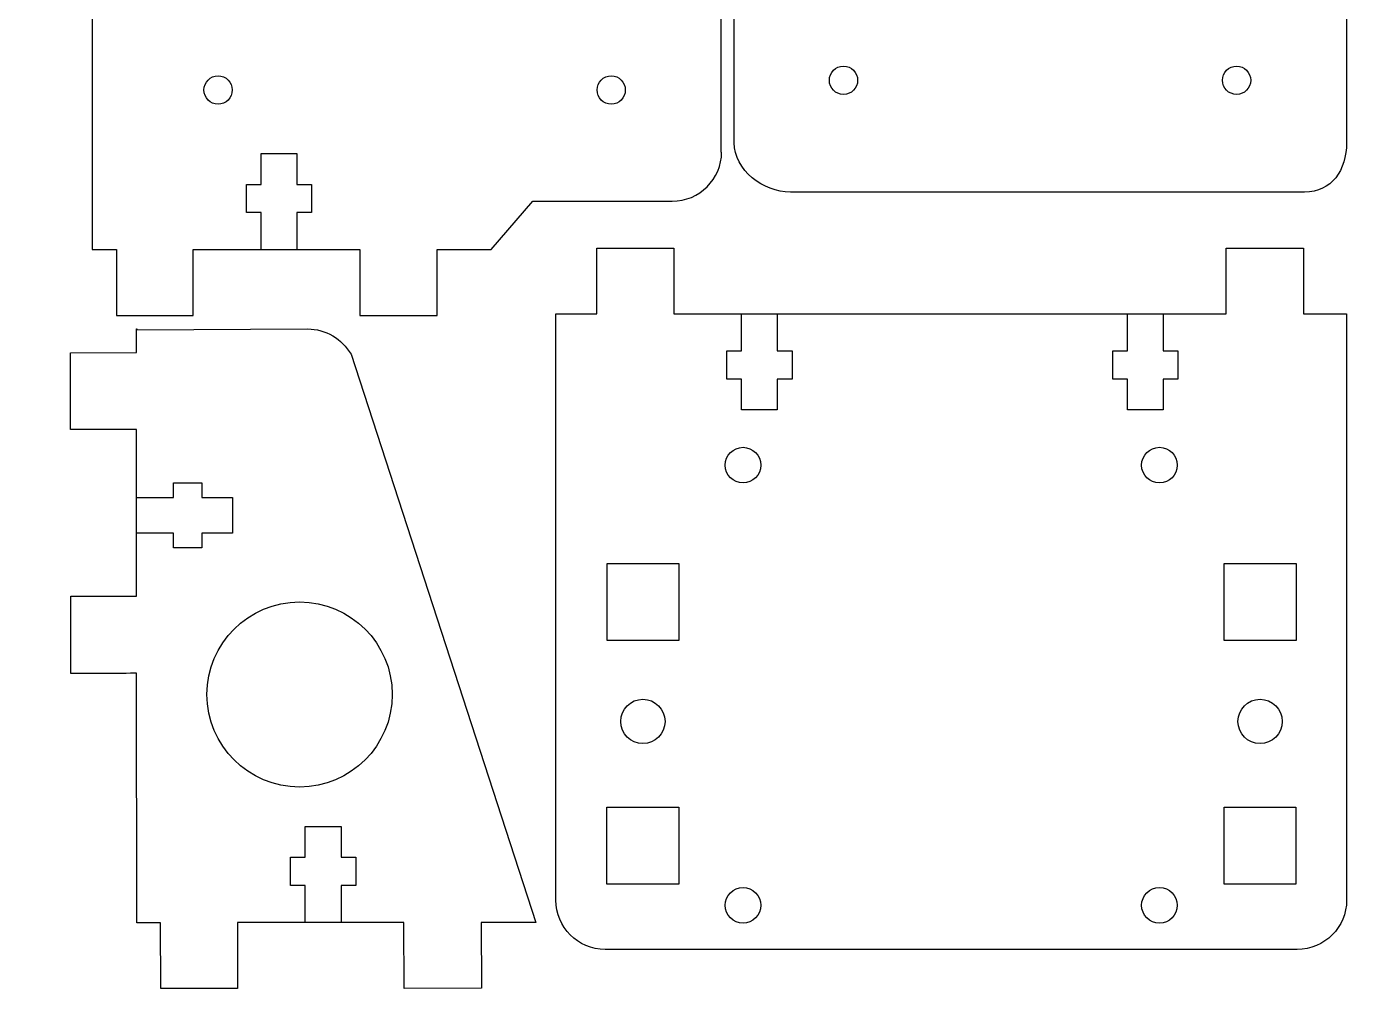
# Model space of a CAD drawing. Header units: inches. Extents: x -26 to 254, y 80 to 251.
# Drawn here: x 28.2 to 135.7, y 87.2 to 165.5 of the extents above; entities that cross this region are included whole.
import ezdxf

# ---------------------------------------------------------------- set-up
doc = ezdxf.new("R2010")
doc.units = ezdxf.units.IN
doc.header["$MEASUREMENT"] = 0
doc.layers.add('LAYER_1_0_0_0', color=7, linetype='Continuous')

# ---------------------------------------------------------------- blocks, each defined once
blk = doc.blocks.new('block 44')
at = {"layer": 'LAYER_1_0_0_0', "color": 1, "lineweight": 25}
blk.add_lwpolyline([(125.69, 115.53), (125.69, 121.82), (131.54, 121.82), (131.54, 115.53), (125.69, 115.53)], dxfattribs=at)
blk = doc.blocks.new('block 43')
at = {"layer": 'LAYER_1_0_0_0'}
blk.add_blockref('block 44', (0, 0), dxfattribs=at)
blk = doc.blocks.new('block 46')
at = {"layer": 'LAYER_1_0_0_0', "color": 1, "lineweight": 25}
blk.add_lwpolyline([(125.68, 95.72), (125.68, 101.98), (131.53, 101.98), (131.53, 95.72), (125.68, 95.72)], dxfattribs=at)
blk = doc.blocks.new('block 45')
at = {"layer": 'LAYER_1_0_0_0'}
blk.add_blockref('block 46', (0, 0), dxfattribs=at)
blk = doc.blocks.new('block 48')
at = {"layer": 'LAYER_1_0_0_0', "color": 1, "lineweight": 25}
blk.add_open_spline([(128.61, 107.16), (129.6, 107.16), (130.41, 107.96), (130.41, 108.96), (130.41, 109.95), (129.6, 110.76), (128.61, 110.76), (127.61, 110.76), (126.81, 109.95), (126.81, 108.96), (126.81, 107.96), (127.61, 107.16), (128.61, 107.16)], degree=3, knots=[0, 0, 0, 0, 1, 1, 1, 2, 2, 2, 3, 3, 3, 4, 4, 4, 4], dxfattribs=at)
blk = doc.blocks.new('block 47')
at = {"layer": 'LAYER_1_0_0_0'}
blk.add_blockref('block 48', (0, 0), dxfattribs=at)
blk = doc.blocks.new('block 50')
at = {"layer": 'LAYER_1_0_0_0', "color": 1, "lineweight": 25}
blk.add_lwpolyline([(75.45, 115.53), (75.45, 121.82), (81.3, 121.82), (81.3, 115.53), (75.45, 115.53)], dxfattribs=at)
blk = doc.blocks.new('block 49')
at = {"layer": 'LAYER_1_0_0_0'}
blk.add_blockref('block 50', (0, 0), dxfattribs=at)
blk = doc.blocks.new('block 52')
at = {"layer": 'LAYER_1_0_0_0', "color": 1, "lineweight": 25}
blk.add_lwpolyline([(75.44, 95.72), (75.44, 101.98), (81.29, 101.98), (81.29, 95.72), (75.44, 95.72)], dxfattribs=at)
blk = doc.blocks.new('block 51')
at = {"layer": 'LAYER_1_0_0_0'}
blk.add_blockref('block 52', (0, 0), dxfattribs=at)
blk = doc.blocks.new('block 54')
at = {"layer": 'LAYER_1_0_0_0', "color": 1, "lineweight": 25}
blk.add_open_spline([(78.37, 107.16), (79.36, 107.16), (80.17, 107.96), (80.17, 108.96), (80.17, 109.95), (79.36, 110.76), (78.37, 110.76), (77.37, 110.76), (76.57, 109.95), (76.57, 108.96), (76.57, 107.96), (77.37, 107.16), (78.37, 107.16)], degree=3, knots=[0, 0, 0, 0, 1, 1, 1, 2, 2, 2, 3, 3, 3, 4, 4, 4, 4], dxfattribs=at)
blk = doc.blocks.new('block 53')
at = {"layer": 'LAYER_1_0_0_0'}
blk.add_blockref('block 54', (0, 0), dxfattribs=at)
blk = doc.blocks.new('block 56')
at = {"layer": 'LAYER_1_0_0_0', "color": 1, "lineweight": 25}
blk.add_open_spline([(86.52, 92.54), (87.32, 92.54), (87.97, 93.19), (87.97, 93.99), (87.97, 94.79), (87.32, 95.44), (86.52, 95.44), (85.72, 95.44), (85.07, 94.79), (85.07, 93.99), (85.07, 93.19), (85.72, 92.54), (86.52, 92.54)], degree=3, knots=[0, 0, 0, 0, 1, 1, 1, 2, 2, 2, 3, 3, 3, 4, 4, 4, 4], dxfattribs=at)
blk = doc.blocks.new('block 55')
at = {"layer": 'LAYER_1_0_0_0'}
blk.add_blockref('block 56', (0, 0), dxfattribs=at)
blk = doc.blocks.new('block 58')
at = {"layer": 'LAYER_1_0_0_0', "color": 1, "lineweight": 25}
blk.add_open_spline([(120.42, 92.54), (121.22, 92.54), (121.87, 93.19), (121.87, 93.99), (121.87, 94.79), (121.22, 95.44), (120.42, 95.44), (119.61, 95.44), (118.97, 94.79), (118.97, 93.99), (118.97, 93.19), (119.61, 92.54), (120.42, 92.54)], degree=3, knots=[0, 0, 0, 0, 1, 1, 1, 2, 2, 2, 3, 3, 3, 4, 4, 4, 4], dxfattribs=at)
blk = doc.blocks.new('block 57')
at = {"layer": 'LAYER_1_0_0_0'}
blk.add_blockref('block 58', (0, 0), dxfattribs=at)
blk = doc.blocks.new('block 61')
at = {"layer": 'LAYER_1_0_0_0', "color": 1, "lineweight": 25}
blk.add_open_spline([(86.52, 128.36), (87.32, 128.36), (87.97, 129.01), (87.97, 129.81), (87.97, 130.61), (87.32, 131.26), (86.52, 131.26), (85.72, 131.26), (85.07, 130.61), (85.07, 129.81), (85.07, 129.01), (85.72, 128.36), (86.52, 128.36)], degree=3, knots=[0, 0, 0, 0, 1, 1, 1, 2, 2, 2, 3, 3, 3, 4, 4, 4, 4], dxfattribs=at)
blk = doc.blocks.new('block 60')
at = {"layer": 'LAYER_1_0_0_0'}
blk.add_blockref('block 61', (0, 0), dxfattribs=at)
blk = doc.blocks.new('block 63')
at = {"layer": 'LAYER_1_0_0_0', "color": 1, "lineweight": 25}
blk.add_open_spline([(120.42, 128.36), (121.22, 128.36), (121.87, 129.01), (121.87, 129.81), (121.87, 130.61), (121.22, 131.26), (120.42, 131.26), (119.62, 131.26), (118.97, 130.61), (118.97, 129.81), (118.97, 129.01), (119.62, 128.36), (120.42, 128.36)], degree=3, knots=[0, 0, 0, 0, 1, 1, 1, 2, 2, 2, 3, 3, 3, 4, 4, 4, 4], dxfattribs=at)
blk = doc.blocks.new('block 62')
at = {"layer": 'LAYER_1_0_0_0'}
blk.add_blockref('block 63', (0, 0), dxfattribs=at)
blk = doc.blocks.new('block 59')
at = {"layer": 'LAYER_1_0_0_0'}
for name in ['block 60', 'block 62']:
    blk.add_blockref(name, (0, 0), dxfattribs=at)
blk = doc.blocks.new('block 66')
at = {"layer": 'LAYER_1_0_0_0', "color": 1, "lineweight": 25}
blk.add_open_spline([(57.96, 111.15), (57.96, 115.31), (54.58, 118.68), (50.42, 118.68), (46.26, 118.68), (42.88, 115.31), (42.88, 111.15), (42.88, 106.98), (46.26, 103.61), (50.42, 103.61), (54.58, 103.61), (57.96, 106.98), (57.96, 111.15), (57.96, 111.15), (57.96, 111.15), (57.96, 111.15)], degree=3, knots=[0, 0, 0, 0, 1, 1, 1, 2, 2, 2, 3, 3, 3, 4, 4, 4, 5, 5, 5, 5], dxfattribs=at)
blk = doc.blocks.new('block 65')
at = {"layer": 'LAYER_1_0_0_0'}
blk.add_blockref('block 66', (0, 0), dxfattribs=at)
blk = doc.blocks.new('block 64')
at = {"layer": 'LAYER_1_0_0_0'}
blk.add_blockref('block 65', (0, 0), dxfattribs=at)
blk = doc.blocks.new('block 68')
at = {"layer": 'LAYER_1_0_0_0', "color": 7, "lineweight": 25}
blk.add_open_spline([(37.15, 132.71), (37.15, 132.71), (37.15, 119.16), (37.15, 119.16), (37.15, 119.16), (31.79, 119.15), (31.79, 119.15), (31.79, 119.15), (31.79, 112.86), (31.79, 112.86), (31.8, 112.86), (37.15, 112.87), (37.15, 112.87), (37.15, 112.87), (37.17, 92.57), (37.17, 92.57), (37.17, 92.57), (39.11, 92.57), (39.11, 92.57), (39.11, 92.57), (39.12, 87.21), (39.12, 87.21), (39.12, 87.21), (45.37, 87.22), (45.37, 87.22), (45.37, 87.22), (45.37, 92.58), (45.37, 92.58), (45.37, 92.58), (45.37, 92.59), (45.37, 92.59), (45.37, 92.59), (58.92, 92.59), (58.92, 92.59), (58.92, 92.59), (58.93, 87.23), (58.93, 87.23), (58.93, 87.23), (65.22, 87.24), (65.22, 87.24), (65.22, 87.24), (65.21, 92.6), (65.21, 92.6), (65.21, 92.6), (69.65, 92.59), (69.65, 92.59), (69.65, 92.59), (54.61, 138.83), (54.61, 138.83), (53.88, 140.1), (52.54, 140.89), (51.08, 140.89), (51.08, 140.89), (37.16, 140.83), (37.16, 140.83), (37.16, 140.83), (37.16, 140.89), (37.16, 140.89), (37.16, 140.89), (37.15, 140.89), (37.15, 140.89), (37.15, 140.89), (37.15, 138.97), (37.15, 138.97), (37.15, 138.97), (31.77, 138.96), (31.77, 138.96), (31.77, 138.96), (31.77, 132.71), (31.77, 132.71), (31.77, 132.71), (37.15, 132.71), (37.15, 132.71)], degree=3, knots=[0, 0, 0, 0, 1, 1, 1, 2, 2, 2, 3, 3, 3, 4, 4, 4, 5, 5, 5, 6, 6, 6, 7, 7, 7, 8, 8, 8, 9, 9, 9, 10, 10, 10, 11, 11, 11, 12, 12, 12, 13, 13, 13, 14, 14, 14, 15, 15, 15, 16, 16, 16, 17, 17, 17, 18, 18, 18, 19, 19, 19, 20, 20, 20, 21, 21, 21, 22, 22, 22, 23, 23, 23, 24, 24, 24, 24], dxfattribs=at)
blk = doc.blocks.new('block 67')
at = {"layer": 'LAYER_1_0_0_0'}
blk.add_blockref('block 68', (0, 0), dxfattribs=at)
blk = doc.blocks.new('block 71')
at = {"layer": 'LAYER_1_0_0_0', "color": 1, "lineweight": 25}
blk.add_open_spline([(44.94, 160.34), (44.94, 160.97), (44.43, 161.49), (43.79, 161.49), (43.16, 161.49), (42.64, 160.97), (42.64, 160.34), (42.64, 159.7), (43.16, 159.19), (43.79, 159.19), (44.43, 159.19), (44.94, 159.7), (44.94, 160.34), (44.94, 160.34), (44.94, 160.34), (44.94, 160.34)], degree=3, knots=[0, 0, 0, 0, 1, 1, 1, 2, 2, 2, 3, 3, 3, 4, 4, 4, 5, 5, 5, 5], dxfattribs=at)
blk = doc.blocks.new('block 72')
at = {"layer": 'LAYER_1_0_0_0', "color": 1, "lineweight": 25}
blk.add_open_spline([(76.94, 160.34), (76.94, 160.97), (76.43, 161.49), (75.79, 161.49), (75.16, 161.49), (74.64, 160.97), (74.64, 160.34), (74.64, 159.7), (75.16, 159.19), (75.79, 159.19), (76.43, 159.19), (76.94, 159.7), (76.94, 160.34), (76.94, 160.34), (76.94, 160.34), (76.94, 160.34)], degree=3, knots=[0, 0, 0, 0, 1, 1, 1, 2, 2, 2, 3, 3, 3, 4, 4, 4, 5, 5, 5, 5], dxfattribs=at)
blk = doc.blocks.new('block 78')
at = {"layer": 'LAYER_1_0_0_0', "color": 1, "lineweight": 25}
blk.add_open_spline([(127.85, 161.13), (127.85, 161.76), (127.33, 162.28), (126.7, 162.28), (126.06, 162.28), (125.55, 161.76), (125.55, 161.13), (125.55, 160.49), (126.06, 159.98), (126.7, 159.98), (127.33, 159.98), (127.85, 160.49), (127.85, 161.13), (127.85, 161.13), (127.85, 161.13), (127.85, 161.13)], degree=3, knots=[0, 0, 0, 0, 1, 1, 1, 2, 2, 2, 3, 3, 3, 4, 4, 4, 5, 5, 5, 5], dxfattribs=at)
blk = doc.blocks.new('block 79')
at = {"layer": 'LAYER_1_0_0_0', "color": 1, "lineweight": 25}
blk.add_open_spline([(95.85, 161.13), (95.85, 161.76), (95.34, 162.28), (94.7, 162.28), (94.06, 162.28), (93.55, 161.76), (93.55, 161.13), (93.55, 160.49), (94.06, 159.98), (94.7, 159.98), (95.34, 159.98), (95.85, 160.49), (95.85, 161.13), (95.85, 161.13), (95.85, 161.13), (95.85, 161.13)], degree=3, knots=[0, 0, 0, 0, 1, 1, 1, 2, 2, 2, 3, 3, 3, 4, 4, 4, 5, 5, 5, 5], dxfattribs=at)
blk = doc.blocks.new('block 88')
at = {"layer": 'LAYER_1_0_0_0', "color": 7, "lineweight": 25}
blk.add_open_spline([(90.38, 152.02), (90.38, 152.02), (132.23, 152.02), (132.23, 152.02), (134.44, 152.02), (135.65, 153.83), (135.65, 156.05), (135.65, 156.05), (135.65, 195.33), (135.65, 195.33), (135.65, 197.56), (133.86, 199.36), (131.65, 199.36), (131.65, 199.36), (89.8, 199.36), (89.8, 199.36), (87.59, 199.36), (85.8, 197.56), (85.8, 195.33), (85.8, 195.33), (85.8, 156.05), (85.8, 156.05), (85.8, 153.83), (88.17, 152.02), (90.38, 152.02)], degree=3, knots=[0, 0, 0, 0, 1, 1, 1, 2, 2, 2, 3, 3, 3, 4, 4, 4, 5, 5, 5, 6, 6, 6, 7, 7, 7, 8, 8, 8, 8], dxfattribs=at)
blk = doc.blocks.new('block 93')
at = {"layer": 'LAYER_1_0_0_0', "color": 7, "lineweight": 25}
blk.add_open_spline([(80.88, 142.12), (80.88, 142.12), (80.88, 147.48), (80.88, 147.48), (80.88, 147.48), (74.62, 147.48), (74.62, 147.48), (74.62, 147.48), (74.62, 142.12), (74.62, 142.12), (74.62, 142.12), (71.28, 142.12), (71.28, 142.12), (71.28, 142.12), (71.28, 94.42), (71.28, 94.42), (71.28, 92.2), (73.08, 90.4), (75.3, 90.4), (75.3, 90.4), (131.64, 90.4), (131.64, 90.4), (133.86, 90.4), (135.66, 92.2), (135.66, 94.42), (135.66, 94.42), (135.66, 142.12), (135.66, 142.12), (135.66, 142.12), (132.15, 142.12), (132.15, 142.12), (132.15, 142.12), (132.15, 147.47), (132.15, 147.47), (132.15, 147.47), (125.85, 147.47), (125.85, 147.47), (125.85, 147.48), (125.85, 142.12), (125.85, 142.12), (125.85, 142.12), (80.88, 142.12), (80.88, 142.12)], degree=3, knots=[0, 0, 0, 0, 1, 1, 1, 2, 2, 2, 3, 3, 3, 4, 4, 4, 5, 5, 5, 6, 6, 6, 7, 7, 7, 8, 8, 8, 9, 9, 9, 10, 10, 10, 11, 11, 11, 12, 12, 12, 13, 13, 13, 14, 14, 14, 14], dxfattribs=at)
blk = doc.blocks.new('block 94')
at = {"layer": 'LAYER_1_0_0_0', "color": 7, "lineweight": 25}
blk.add_open_spline([(33.55, 187.49), (33.55, 187.49), (28.19, 187.49), (28.19, 187.49), (28.19, 187.49), (28.18, 193.74), (28.18, 193.74), (28.18, 193.74), (33.54, 193.75), (33.54, 193.75), (33.54, 193.75), (33.53, 198.67), (33.53, 198.67), (33.53, 198.67), (33.53, 198.69), (33.53, 198.69), (33.53, 198.69), (80.75, 198.69), (80.75, 198.69), (80.75, 198.69), (80.75, 198.67), (80.75, 198.67), (80.75, 198.67), (80.75, 198.69), (80.75, 198.69), (82.95, 198.69), (84.75, 196.89), (84.75, 194.66), (84.75, 194.66), (84.75, 155.29), (84.75, 155.29), (84.75, 155.29), (84.78, 155.29), (84.78, 155.29), (84.78, 153.08), (82.97, 151.29), (80.75, 151.29), (80.75, 151.29), (69.42, 151.29), (69.42, 151.29), (69.42, 151.29), (66.01, 147.35), (66.01, 147.35), (66.01, 147.35), (61.61, 147.36), (61.61, 147.36), (61.61, 147.36), (61.61, 142.01), (61.61, 142.01), (61.61, 142.01), (61.61, 142), (61.61, 142), (61.61, 142), (55.32, 142), (55.32, 142), (55.32, 142), (55.32, 147.36), (55.32, 147.36), (55.32, 147.36), (41.76, 147.35), (41.76, 147.35), (41.76, 147.35), (41.77, 141.99), (41.77, 141.99), (41.77, 141.99), (35.51, 141.99), (35.51, 141.99), (35.51, 141.99), (35.51, 147.35), (35.51, 147.35), (35.51, 147.35), (33.55, 147.35), (33.55, 147.35), (33.55, 147.35), (33.55, 167.64), (33.55, 167.64), (33.55, 167.64), (28.2, 167.64), (28.2, 167.64), (28.2, 167.64), (28.19, 173.93), (28.19, 173.93), (28.19, 173.93), (33.55, 173.94), (33.55, 173.94), (33.55, 173.94), (33.55, 187.49), (33.55, 187.49)], degree=3, knots=[0, 0, 0, 0, 1, 1, 1, 2, 2, 2, 3, 3, 3, 4, 4, 4, 5, 5, 5, 6, 6, 6, 7, 7, 7, 8, 8, 8, 9, 9, 9, 10, 10, 10, 11, 11, 11, 12, 12, 12, 13, 13, 13, 14, 14, 14, 15, 15, 15, 16, 16, 16, 17, 17, 17, 18, 18, 18, 19, 19, 19, 20, 20, 20, 21, 21, 21, 22, 22, 22, 23, 23, 23, 24, 24, 24, 25, 25, 25, 26, 26, 26, 27, 27, 27, 28, 28, 28, 29, 29, 29, 29], dxfattribs=at)
blk = doc.blocks.new('block 95')
at = {"layer": 'LAYER_1_0_0_0', "color": 1, "lineweight": 25}
blk.add_lwpolyline([(37.15, 127.18), (40.16, 127.18), (40.16, 128.38), (42.46, 128.38), (42.46, 127.18), (44.96, 127.18), (44.96, 124.28), (42.46, 124.28), (42.46, 123.08), (40.16, 123.08), (40.16, 124.28), (37.15, 124.28)], dxfattribs=at)
blk = doc.blocks.new('block 96')
at = {"layer": 'LAYER_1_0_0_0', "color": 1, "lineweight": 25}
blk.add_lwpolyline([(50.89, 92.59), (50.89, 95.59), (49.69, 95.59), (49.69, 97.9), (50.89, 97.9), (50.89, 100.4), (53.8, 100.4), (53.8, 97.9), (55, 97.9), (55, 95.59), (53.8, 95.59), (53.8, 92.59)], dxfattribs=at)
blk = doc.blocks.new('block 97')
at = {"layer": 'LAYER_1_0_0_0', "color": 1, "lineweight": 25}
blk.add_lwpolyline([(47.29, 147.36), (47.29, 150.36), (46.09, 150.36), (46.09, 152.66), (47.29, 152.66), (47.29, 155.16), (50.19, 155.16), (50.19, 152.66), (51.39, 152.66), (51.39, 150.36), (50.19, 150.36), (50.19, 147.36)], dxfattribs=at)
blk = doc.blocks.new('block 99')
at = {"layer": 'LAYER_1_0_0_0', "color": 1, "lineweight": 25}
blk.add_lwpolyline([(89.31, 142.12), (89.31, 139.12), (90.51, 139.12), (90.51, 136.81), (89.31, 136.81), (89.31, 134.31), (86.41, 134.31), (86.41, 136.81), (85.21, 136.81), (85.21, 139.12), (86.41, 139.12), (86.41, 142.12)], dxfattribs=at)
blk = doc.blocks.new('block 100')
at = {"layer": 'LAYER_1_0_0_0', "color": 1, "lineweight": 25}
blk.add_lwpolyline([(120.73, 142.12), (120.73, 139.12), (121.93, 139.12), (121.93, 136.81), (120.73, 136.81), (120.73, 134.31), (117.83, 134.31), (117.83, 136.81), (116.63, 136.81), (116.63, 139.12), (117.83, 139.12), (117.83, 142.12)], dxfattribs=at)

msp = doc.modelspace()

# ---------------------------------------------------------------- block references
at = {"layer": 'LAYER_1_0_0_0'}
for name in ['block 88', 'block 94', 'block 71', 'block 72', 'block 79', 'block 78', 'block 97', 'block 93', 'block 99', 'block 100', 'block 67', 'block 59', 'block 95', 'block 49', 'block 43', 'block 64', 'block 53', 'block 47', 'block 51', 'block 45', 'block 96', 'block 55', 'block 57']:
    msp.add_blockref(name, (0, 0), dxfattribs=at)

doc.saveas('drawing.dxf')
